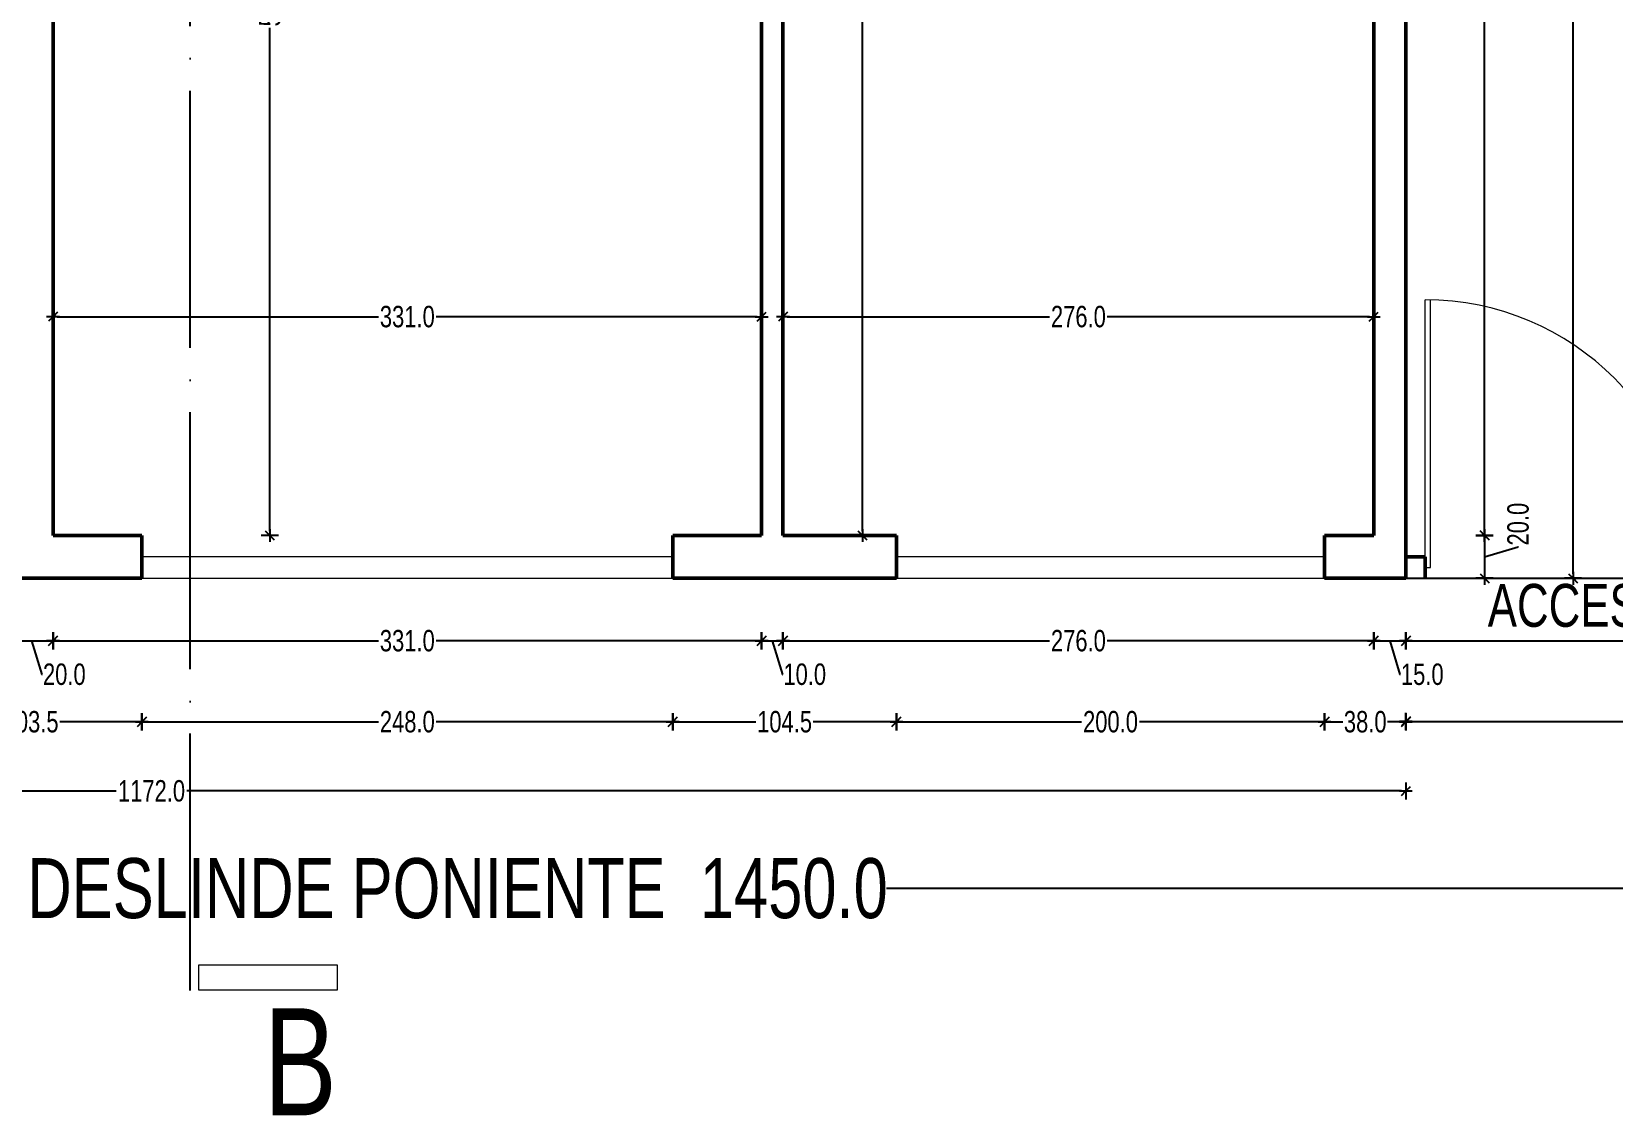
# Model space of a CAD drawing. Header units: centimetres. Extents: x 56177 to 99483, y 493 to 15482.
# Drawn here: x 66743 to 67482, y 6719 to 7225 of the extents above; entities that cross this region are included whole.
import ezdxf

# ---------------------------------------------------------------- set-up
doc = ezdxf.new("R2010")
doc.units = ezdxf.units.CM
doc.header["$MEASUREMENT"] = 0
doc.linetypes.add('ACAD_ISO04W100', pattern=[30, 24, -3, 0, -3])
doc.linetypes.add('HIDDEN', pattern=[0.375, 0.25, -0.125])
for name, color, linetype, lineweight in [('0.1 COTAS', 52, 'Continuous', 13), ('0.15 PROYECCIONES', 6, 'HIDDEN', 15), ('0.15 TEXTOS', 212, 'Continuous', 20), ('0.2 VENTANAS', 2, 'Continuous', 20), ('0.5 MUROS', 1, 'Continuous', 50), ('000.2 GENERAL', 2, 'Continuous', 20)]:
    doc.layers.add(name, color=color, linetype=linetype, lineweight=lineweight)
doc.layers.add('0.10 EJES', color=120, linetype='ACAD_ISO04W100')
doc.layers.add('0.12 MOBILIARIO BLOQUES', color=251, linetype='Continuous', lineweight=13, true_color=0x616161)
doc.layers.add('COLOR_ NARANJO', color=2, linetype='Continuous', true_color=0xffff14)
doc.layers.add('COLOR_ ROJO', color=1, linetype='Continuous', true_color=0xff0000)
doc.styles.add('NICOLAS 2', font='swisscl.ttf')
doc.dimstyles.new('NICO CMS PEQUEÑAS', dxfattribs={"dimtxt": 10, "dimasz": 2, "dimexe": 0.18, "dimexo": 0.0625, "dimgap": 0.09, "dimtad": 0, "dimdec": 1, "dimzin": 0, "dimdsep": 46, "dimtxsty": 'NICOLAS 2', "dimblk": 'CRUZ2', "dimcen": 0.09, "dimse1": 1, "dimse2": 1, "dimclrd": 256, "dimclrt": 2, "dimadec": 0, "dimazin": 0, "dimtfac": 1, "dimtdec": 1, "dimtofl": 0, "dimtmove": 1, "dimatfit": 2, "dimldrblk": 'CRUZ2', "dimfxl": 1, "dimtolj": 1, "dimtzin": 0, "dimarcsym": 0})

# ---------------------------------------------------------------- blocks, each defined once
blk = doc.blocks.new('CRUZ2')
at = {"layer": 'COLOR_ NARANJO', "color": 8}
for p, q in [((0, 2), (0, -2)), ((-1.5, 0), (1.5, 0))]:
    blk.add_line(p, q, dxfattribs=at)
at = {"layer": 'COLOR_ NARANJO', "color": 4}
blk.add_lwpolyline([(-1.06, -1.06), (0, 0), (1.06, 1.06)], dxfattribs=at)
blk = doc.blocks.new('*D96')
at = {"layer": '0.1 COTAS', "lineweight": -2, "transparency": 16777216}
for p, q in [((66754.97, 7091.66), (66904.93, 7091.66)), ((67081.97, 7091.66), (66932, 7091.66))]:
    blk.add_line(p, q, dxfattribs=at)
at = {"layer": 'Defpoints', "color": 0, "transparency": 16777216}
for p in [(66752.97, 7091.66), (67083.97, 7091.66), (67083.97, 7091.66)]:
    blk.add_point(p, dxfattribs=at)
at = {"layer": '0.1 COTAS', "lineweight": -2, "transparency": 16777216, "xscale": 2, "yscale": 2, "zscale": 2, "rotation": 180}
blk.add_blockref('CRUZ2', (66752.97, 7091.66), dxfattribs=at)
at = {"layer": '0.1 COTAS', "lineweight": -2, "transparency": 16777216, "xscale": 2, "yscale": 2, "zscale": 2}
blk.add_blockref('CRUZ2', (67083.97, 7091.66), dxfattribs=at)
at = {"layer": '0.1 COTAS', "color": 2, "transparency": 16777216, "insert": (66918.47, 7091.66), "char_height": 10, "attachment_point": 5, "style": 'NICOLAS 2'}
blk.add_mtext('\\A1;331.0', dxfattribs=at)
blk = doc.blocks.new('*D97')
at = {"layer": '0.1 COTAS', "lineweight": -2, "transparency": 16777216}
for p, q in [((67095.97, 7091.66), (67218.44, 7091.66)), ((67367.97, 7091.66), (67245.49, 7091.66))]:
    blk.add_line(p, q, dxfattribs=at)
at = {"layer": 'Defpoints', "color": 0, "transparency": 16777216}
for p in [(67093.97, 7091.66), (67369.97, 7091.66), (67369.97, 7091.66)]:
    blk.add_point(p, dxfattribs=at)
at = {"layer": '0.1 COTAS', "lineweight": -2, "transparency": 16777216, "xscale": 2, "yscale": 2, "zscale": 2, "rotation": 180}
blk.add_blockref('CRUZ2', (67093.97, 7091.66), dxfattribs=at)
at = {"layer": '0.1 COTAS', "lineweight": -2, "transparency": 16777216, "xscale": 2, "yscale": 2, "zscale": 2}
blk.add_blockref('CRUZ2', (67369.97, 7091.66), dxfattribs=at)
at = {"layer": '0.1 COTAS', "color": 2, "transparency": 16777216, "insert": (67231.97, 7091.66), "char_height": 10, "attachment_point": 5, "style": 'NICOLAS 2'}
blk.add_mtext('\\A1;276.0', dxfattribs=at)
blk = doc.blocks.new('*D99')
at = {"layer": '0.1 COTAS', "lineweight": -2, "transparency": 16777216}
for p, q in [((66854.22, 7488.53), (66854.22, 7253.56)), ((66854.22, 6991.53), (66854.22, 7226.5))]:
    blk.add_line(p, q, dxfattribs=at)
at = {"layer": 'Defpoints', "color": 0, "transparency": 16777216}
for p in [(66822.97, 7490.53), (66854.22, 7490.53), (66794.47, 6989.53)]:
    blk.add_point(p, dxfattribs=at)
at = {"layer": '0.1 COTAS', "lineweight": -2, "transparency": 16777216, "xscale": 2, "yscale": 2, "zscale": 2}
for p, rotation in [((66854.22, 7490.53), 90), ((66854.22, 6989.53), 270)]:
    blk.add_blockref('CRUZ2', p, dxfattribs=dict(at, rotation=rotation))
at = {"layer": '0.1 COTAS', "color": 2, "transparency": 16777216, "insert": (66854.22, 7240.03), "char_height": 10, "attachment_point": 5, "rotation": 90, "style": 'NICOLAS 2'}
blk.add_mtext('\\A1;501.0', dxfattribs=at)
blk = doc.blocks.new('*D100')
at = {"layer": '0.1 COTAS', "lineweight": -2, "transparency": 16777216}
for p, q in [((67131.04, 7507.53), (67131.04, 7263.06)), ((67131.04, 6991.53), (67131.04, 7236))]:
    blk.add_line(p, q, dxfattribs=at)
at = {"layer": 'Defpoints', "color": 0, "transparency": 16777216}
for p in [(67131.04, 7509.53), (67173.97, 7509.53), (67146.97, 6989.53)]:
    blk.add_point(p, dxfattribs=at)
at = {"layer": '0.1 COTAS', "lineweight": -2, "transparency": 16777216, "xscale": 2, "yscale": 2, "zscale": 2}
for p, rotation in [((67131.04, 7509.53), 90), ((67131.04, 6989.53), 270)]:
    blk.add_blockref('CRUZ2', p, dxfattribs=dict(at, rotation=rotation))
at = {"layer": '0.1 COTAS', "color": 2, "transparency": 16777216, "insert": (67131.04, 7249.53), "char_height": 10, "attachment_point": 5, "rotation": 90, "style": 'NICOLAS 2'}
blk.add_mtext('\\A1;520.0', dxfattribs=at)
blk = doc.blocks.new('*D108')
at = {"layer": '0.1 COTAS', "lineweight": -2, "transparency": 16777216}
for p, q in [((66734.97, 6940.33), (66750.97, 6940.33)), ((66742.97, 6940.33), (66747.67, 6924.65)), ((66747.67, 6924.65), (66747.85, 6924.65))]:
    blk.add_line(p, q, dxfattribs=at)
at = {"layer": 'Defpoints', "color": 0, "transparency": 16777216}
for p in [(66732.97, 6989.53), (66752.97, 6989.53), (66752.97, 6940.33)]:
    blk.add_point(p, dxfattribs=at)
at = {"layer": '0.1 COTAS', "lineweight": -2, "transparency": 16777216, "xscale": 2, "yscale": 2, "zscale": 2, "rotation": 180}
blk.add_blockref('CRUZ2', (66732.97, 6940.33), dxfattribs=at)
at = {"layer": '0.1 COTAS', "lineweight": -2, "transparency": 16777216, "xscale": 2, "yscale": 2, "zscale": 2}
blk.add_blockref('CRUZ2', (66752.97, 6940.33), dxfattribs=at)
at = {"layer": '0.1 COTAS', "color": 2, "transparency": 16777216, "insert": (66758.24, 6924.65), "char_height": 10, "attachment_point": 5, "style": 'NICOLAS 2'}
blk.add_mtext('\\A1;20.0', dxfattribs=at)
blk = doc.blocks.new('*D109')
at = {"layer": '0.1 COTAS', "lineweight": -2, "transparency": 16777216}
for p, q in [((66754.97, 6940.33), (66904.93, 6940.33)), ((67081.97, 6940.33), (66932, 6940.33))]:
    blk.add_line(p, q, dxfattribs=at)
at = {"layer": 'Defpoints', "color": 0, "transparency": 16777216}
for p in [(66752.97, 6989.53), (67083.97, 6989.53), (67083.97, 6940.33)]:
    blk.add_point(p, dxfattribs=at)
at = {"layer": '0.1 COTAS', "lineweight": -2, "transparency": 16777216, "xscale": 2, "yscale": 2, "zscale": 2, "rotation": 180}
blk.add_blockref('CRUZ2', (66752.97, 6940.33), dxfattribs=at)
at = {"layer": '0.1 COTAS', "lineweight": -2, "transparency": 16777216, "xscale": 2, "yscale": 2, "zscale": 2}
blk.add_blockref('CRUZ2', (67083.97, 6940.33), dxfattribs=at)
at = {"layer": '0.1 COTAS', "color": 2, "transparency": 16777216, "insert": (66918.47, 6940.33), "char_height": 10, "attachment_point": 5, "style": 'NICOLAS 2'}
blk.add_mtext('\\A1;331.0', dxfattribs=at)
blk = doc.blocks.new('*D110')
at = {"layer": '0.1 COTAS', "lineweight": -2, "transparency": 16777216}
for p, q in [((67085.97, 6940.33), (67091.97, 6940.33)), ((67088.97, 6940.33), (67093.67, 6924.65)), ((67093.67, 6924.65), (67093.85, 6924.65))]:
    blk.add_line(p, q, dxfattribs=at)
at = {"layer": 'Defpoints', "color": 0, "transparency": 16777216}
for p in [(67083.97, 6989.53), (67093.97, 6989.53), (67093.97, 6940.33)]:
    blk.add_point(p, dxfattribs=at)
at = {"layer": '0.1 COTAS', "lineweight": -2, "transparency": 16777216, "xscale": 2, "yscale": 2, "zscale": 2, "rotation": 180}
blk.add_blockref('CRUZ2', (67083.97, 6940.33), dxfattribs=at)
at = {"layer": '0.1 COTAS', "lineweight": -2, "transparency": 16777216, "xscale": 2, "yscale": 2, "zscale": 2}
blk.add_blockref('CRUZ2', (67093.97, 6940.33), dxfattribs=at)
at = {"layer": '0.1 COTAS', "color": 2, "transparency": 16777216, "insert": (67104.13, 6924.65), "char_height": 10, "attachment_point": 5, "style": 'NICOLAS 2'}
blk.add_mtext('\\A1;10.0', dxfattribs=at)
blk = doc.blocks.new('*D111')
at = {"layer": '0.1 COTAS', "lineweight": -2, "transparency": 16777216}
for p, q in [((67095.97, 6940.33), (67218.44, 6940.33)), ((67367.97, 6940.33), (67245.49, 6940.33))]:
    blk.add_line(p, q, dxfattribs=at)
at = {"layer": 'Defpoints', "color": 0, "transparency": 16777216}
for p in [(67093.97, 6989.53), (67369.97, 6989.53), (67369.97, 6940.33)]:
    blk.add_point(p, dxfattribs=at)
at = {"layer": '0.1 COTAS', "lineweight": -2, "transparency": 16777216, "xscale": 2, "yscale": 2, "zscale": 2, "rotation": 180}
blk.add_blockref('CRUZ2', (67093.97, 6940.33), dxfattribs=at)
at = {"layer": '0.1 COTAS', "lineweight": -2, "transparency": 16777216, "xscale": 2, "yscale": 2, "zscale": 2}
blk.add_blockref('CRUZ2', (67369.97, 6940.33), dxfattribs=at)
at = {"layer": '0.1 COTAS', "color": 2, "transparency": 16777216, "insert": (67231.97, 6940.33), "char_height": 10, "attachment_point": 5, "style": 'NICOLAS 2'}
blk.add_mtext('\\A1;276.0', dxfattribs=at)
blk = doc.blocks.new('*D112')
at = {"layer": '0.1 COTAS', "lineweight": -2, "transparency": 16777216}
for p, q in [((67371.97, 6940.33), (67382.97, 6940.33)), ((67377.47, 6940.33), (67382.17, 6924.65)), ((67382.17, 6924.65), (67382.35, 6924.65))]:
    blk.add_line(p, q, dxfattribs=at)
at = {"layer": 'Defpoints', "color": 0, "transparency": 16777216}
for p in [(67369.97, 6989.53), (67384.97, 6969.53), (67384.97, 6940.33)]:
    blk.add_point(p, dxfattribs=at)
at = {"layer": '0.1 COTAS', "lineweight": -2, "transparency": 16777216, "xscale": 2, "yscale": 2, "zscale": 2, "rotation": 180}
blk.add_blockref('CRUZ2', (67369.97, 6940.33), dxfattribs=at)
at = {"layer": '0.1 COTAS', "lineweight": -2, "transparency": 16777216, "xscale": 2, "yscale": 2, "zscale": 2}
blk.add_blockref('CRUZ2', (67384.97, 6940.33), dxfattribs=at)
at = {"layer": '0.1 COTAS', "color": 2, "transparency": 16777216, "insert": (67392.63, 6924.65), "char_height": 10, "attachment_point": 5, "style": 'NICOLAS 2'}
blk.add_mtext('\\A1;15.0', dxfattribs=at)
blk = doc.blocks.new('*D113')
at = {"layer": '0.1 COTAS', "lineweight": -2, "transparency": 16777216}
for p, q in [((67386.97, 6940.33), (67502.94, 6940.33)), ((67645.97, 6940.33), (67529.99, 6940.33))]:
    blk.add_line(p, q, dxfattribs=at)
at = {"layer": 'Defpoints', "color": 0, "transparency": 16777216}
for p in [(67384.97, 6969.53), (67647.97, 6969.53), (67647.97, 6940.33)]:
    blk.add_point(p, dxfattribs=at)
at = {"layer": '0.1 COTAS', "lineweight": -2, "transparency": 16777216, "xscale": 2, "yscale": 2, "zscale": 2, "rotation": 180}
blk.add_blockref('CRUZ2', (67384.97, 6940.33), dxfattribs=at)
at = {"layer": '0.1 COTAS', "lineweight": -2, "transparency": 16777216, "xscale": 2, "yscale": 2, "zscale": 2}
blk.add_blockref('CRUZ2', (67647.97, 6940.33), dxfattribs=at)
at = {"layer": '0.1 COTAS', "color": 2, "transparency": 16777216, "insert": (67516.47, 6940.33), "char_height": 10, "attachment_point": 5, "style": 'NICOLAS 2'}
blk.add_mtext('\\A1;263.0', dxfattribs=at)
blk = doc.blocks.new('*D119')
at = {"layer": '0.1 COTAS', "lineweight": -2, "transparency": 16777216}
for p, q in [((66692.97, 6902.49), (66729.32, 6902.49)), ((66792.47, 6902.49), (66756.11, 6902.49))]:
    blk.add_line(p, q, dxfattribs=at)
at = {"layer": 'Defpoints', "color": 0, "transparency": 16777216}
for p in [(66690.97, 6969.53), (66794.47, 6969.53), (66794.47, 6902.49)]:
    blk.add_point(p, dxfattribs=at)
at = {"layer": '0.1 COTAS', "lineweight": -2, "transparency": 16777216, "xscale": 2, "yscale": 2, "zscale": 2, "rotation": 180}
blk.add_blockref('CRUZ2', (66690.97, 6902.49), dxfattribs=at)
at = {"layer": '0.1 COTAS', "lineweight": -2, "transparency": 16777216, "xscale": 2, "yscale": 2, "zscale": 2}
blk.add_blockref('CRUZ2', (66794.47, 6902.49), dxfattribs=at)
at = {"layer": '0.1 COTAS', "color": 2, "transparency": 16777216, "insert": (66742.72, 6902.49), "char_height": 10, "attachment_point": 5, "style": 'NICOLAS 2'}
blk.add_mtext('\\A1;103.5', dxfattribs=at)
blk = doc.blocks.new('*D120')
at = {"layer": '0.1 COTAS', "lineweight": -2, "transparency": 16777216}
for p, q in [((66796.47, 6902.49), (66904.94, 6902.49)), ((67040.47, 6902.49), (66931.99, 6902.49))]:
    blk.add_line(p, q, dxfattribs=at)
at = {"layer": 'Defpoints', "color": 0, "transparency": 16777216}
for p in [(66794.47, 6969.53), (67042.47, 6969.53), (67042.47, 6902.49)]:
    blk.add_point(p, dxfattribs=at)
at = {"layer": '0.1 COTAS', "lineweight": -2, "transparency": 16777216, "xscale": 2, "yscale": 2, "zscale": 2, "rotation": 180}
blk.add_blockref('CRUZ2', (66794.47, 6902.49), dxfattribs=at)
at = {"layer": '0.1 COTAS', "lineweight": -2, "transparency": 16777216, "xscale": 2, "yscale": 2, "zscale": 2}
blk.add_blockref('CRUZ2', (67042.47, 6902.49), dxfattribs=at)
at = {"layer": '0.1 COTAS', "color": 2, "transparency": 16777216, "insert": (66918.47, 6902.49), "char_height": 10, "attachment_point": 5, "style": 'NICOLAS 2'}
blk.add_mtext('\\A1;248.0', dxfattribs=at)
blk = doc.blocks.new('*D121')
at = {"layer": '0.1 COTAS', "lineweight": -2, "transparency": 16777216}
for p, q in [((67044.47, 6902.49), (67081.32, 6902.49)), ((67144.97, 6902.49), (67108.11, 6902.49))]:
    blk.add_line(p, q, dxfattribs=at)
at = {"layer": 'Defpoints', "color": 0, "transparency": 16777216}
for p in [(67042.47, 6969.53), (67146.97, 6969.53), (67146.97, 6902.49)]:
    blk.add_point(p, dxfattribs=at)
at = {"layer": '0.1 COTAS', "lineweight": -2, "transparency": 16777216, "xscale": 2, "yscale": 2, "zscale": 2, "rotation": 180}
blk.add_blockref('CRUZ2', (67042.47, 6902.49), dxfattribs=at)
at = {"layer": '0.1 COTAS', "lineweight": -2, "transparency": 16777216, "xscale": 2, "yscale": 2, "zscale": 2}
blk.add_blockref('CRUZ2', (67146.97, 6902.49), dxfattribs=at)
at = {"layer": '0.1 COTAS', "color": 2, "transparency": 16777216, "insert": (67094.72, 6902.49), "char_height": 10, "attachment_point": 5, "style": 'NICOLAS 2'}
blk.add_mtext('\\A1;104.5', dxfattribs=at)
blk = doc.blocks.new('*D122')
at = {"layer": '0.1 COTAS', "lineweight": -2, "transparency": 16777216}
for p, q in [((67148.97, 6902.49), (67233.44, 6902.49)), ((67344.97, 6902.49), (67260.49, 6902.49))]:
    blk.add_line(p, q, dxfattribs=at)
at = {"layer": 'Defpoints', "color": 0, "transparency": 16777216}
for p in [(67146.97, 6969.53), (67346.97, 6969.53), (67346.97, 6902.49)]:
    blk.add_point(p, dxfattribs=at)
at = {"layer": '0.1 COTAS', "lineweight": -2, "transparency": 16777216, "xscale": 2, "yscale": 2, "zscale": 2, "rotation": 180}
blk.add_blockref('CRUZ2', (67146.97, 6902.49), dxfattribs=at)
at = {"layer": '0.1 COTAS', "lineweight": -2, "transparency": 16777216, "xscale": 2, "yscale": 2, "zscale": 2}
blk.add_blockref('CRUZ2', (67346.97, 6902.49), dxfattribs=at)
at = {"layer": '0.1 COTAS', "color": 2, "transparency": 16777216, "insert": (67246.97, 6902.49), "char_height": 10, "attachment_point": 5, "style": 'NICOLAS 2'}
blk.add_mtext('\\A1;200.0', dxfattribs=at)
blk = doc.blocks.new('*D123')
at = {"layer": '0.1 COTAS', "lineweight": -2, "transparency": 16777216}
for p, q in [((67348.97, 6902.49), (67355.56, 6902.49)), ((67382.97, 6902.49), (67376.37, 6902.49))]:
    blk.add_line(p, q, dxfattribs=at)
at = {"layer": 'Defpoints', "color": 0, "transparency": 16777216}
for p in [(67346.97, 6969.53), (67384.97, 6969.53), (67384.97, 6902.49)]:
    blk.add_point(p, dxfattribs=at)
at = {"layer": '0.1 COTAS', "lineweight": -2, "transparency": 16777216, "xscale": 2, "yscale": 2, "zscale": 2, "rotation": 180}
blk.add_blockref('CRUZ2', (67346.97, 6902.49), dxfattribs=at)
at = {"layer": '0.1 COTAS', "lineweight": -2, "transparency": 16777216, "xscale": 2, "yscale": 2, "zscale": 2}
blk.add_blockref('CRUZ2', (67384.97, 6902.49), dxfattribs=at)
at = {"layer": '0.1 COTAS', "color": 2, "transparency": 16777216, "insert": (67365.97, 6902.49), "char_height": 10, "attachment_point": 5, "style": 'NICOLAS 2'}
blk.add_mtext('\\A1;38.0', dxfattribs=at)
blk = doc.blocks.new('*D124')
at = {"layer": '0.1 COTAS', "lineweight": -2, "transparency": 16777216}
for p, q in [((66214.97, 6870.2), (66782.42, 6870.2)), ((67382.97, 6870.2), (66815.51, 6870.2))]:
    blk.add_line(p, q, dxfattribs=at)
at = {"layer": 'Defpoints', "color": 0, "transparency": 16777216}
for p in [(66212.97, 6969.53), (67384.97, 6969.53), (66212.97, 6870.2)]:
    blk.add_point(p, dxfattribs=at)
at = {"layer": '0.1 COTAS', "lineweight": -2, "transparency": 16777216, "xscale": 2, "yscale": 2, "zscale": 2, "rotation": 180}
blk.add_blockref('CRUZ2', (66212.97, 6870.2), dxfattribs=at)
at = {"layer": '0.1 COTAS', "lineweight": -2, "transparency": 16777216, "xscale": 2, "yscale": 2, "zscale": 2}
blk.add_blockref('CRUZ2', (67384.97, 6870.2), dxfattribs=at)
at = {"layer": '0.1 COTAS', "color": 2, "transparency": 16777216, "insert": (66798.97, 6870.2), "char_height": 10, "attachment_point": 5, "style": 'NICOLAS 2'}
blk.add_mtext('\\A1;1172.0', dxfattribs=at)
blk = doc.blocks.new('*D125')
at = {"layer": '0.1 COTAS', "lineweight": -2, "transparency": 16777216}
for p, q in [((67386.97, 6902.67), (67502.94, 6902.67)), ((67645.97, 6902.67), (67529.99, 6902.67))]:
    blk.add_line(p, q, dxfattribs=at)
at = {"layer": 'Defpoints', "color": 0, "transparency": 16777216}
for p in [(67384.97, 6969.53), (67647.97, 6969.53), (67647.97, 6902.67)]:
    blk.add_point(p, dxfattribs=at)
at = {"layer": '0.1 COTAS', "lineweight": -2, "transparency": 16777216, "xscale": 2, "yscale": 2, "zscale": 2, "rotation": 180}
blk.add_blockref('CRUZ2', (67384.97, 6902.67), dxfattribs=at)
at = {"layer": '0.1 COTAS', "lineweight": -2, "transparency": 16777216, "xscale": 2, "yscale": 2, "zscale": 2}
blk.add_blockref('CRUZ2', (67647.97, 6902.67), dxfattribs=at)
at = {"layer": '0.1 COTAS', "color": 2, "transparency": 16777216, "insert": (67516.47, 6902.67), "char_height": 10, "attachment_point": 5, "style": 'NICOLAS 2'}
blk.add_mtext('\\A1;263.0', dxfattribs=at)
blk = doc.blocks.new('*D136')
at = {"layer": '0.1 COTAS', "lineweight": -2, "transparency": 16777216}
for p, q in [((67725.8, 7488.53), (67725.8, 7253.56)), ((67725.8, 6991.53), (67725.8, 7226.5))]:
    blk.add_line(p, q, dxfattribs=at)
at = {"layer": 'Defpoints', "color": 0, "transparency": 16777216}
for p in [(67083.97, 7490.53), (67083.97, 6989.53), (67725.8, 6989.53)]:
    blk.add_point(p, dxfattribs=at)
at = {"layer": '0.1 COTAS', "lineweight": -2, "transparency": 16777216, "xscale": 2, "yscale": 2, "zscale": 2}
for p, rotation in [((67725.8, 7490.53), 90), ((67725.8, 6989.53), 270)]:
    blk.add_blockref('CRUZ2', p, dxfattribs=dict(at, rotation=rotation))
at = {"layer": '0.1 COTAS', "color": 2, "transparency": 16777216, "insert": (67725.8, 7240.03), "char_height": 10, "attachment_point": 5, "rotation": 90, "style": 'NICOLAS 2'}
blk.add_mtext('\\A1;501.0', dxfattribs=at)
blk = doc.blocks.new('*D137')
at = {"layer": '0.1 COTAS', "lineweight": -2, "transparency": 16777216}
for p, q in [((67725.8, 6987.53), (67725.8, 6971.53)), ((67725.8, 6979.53), (67741.48, 6984.23)), ((67741.48, 6984.23), (67741.48, 6984.41))]:
    blk.add_line(p, q, dxfattribs=at)
at = {"layer": 'Defpoints', "color": 0, "transparency": 16777216}
for p in [(67083.97, 6989.53), (67094.72, 6969.53), (67725.8, 6969.53)]:
    blk.add_point(p, dxfattribs=at)
at = {"layer": '0.1 COTAS', "lineweight": -2, "transparency": 16777216, "xscale": 2, "yscale": 2, "zscale": 2}
for p, rotation in [((67725.8, 6989.53), 90), ((67725.8, 6969.53), 270)]:
    blk.add_blockref('CRUZ2', p, dxfattribs=dict(at, rotation=rotation))
at = {"layer": '0.1 COTAS', "color": 2, "transparency": 16777216, "insert": (67741.48, 6994.8), "char_height": 10, "attachment_point": 5, "rotation": 90, "style": 'NICOLAS 2'}
blk.add_mtext('\\A1;20.0', dxfattribs=at)
blk = doc.blocks.new('*D140')
at = {"layer": '0.1 COTAS', "lineweight": -2, "transparency": 16777216}
for p, q in [((67777.14, 7522.53), (67777.14, 7260.56)), ((67777.14, 6971.53), (67777.14, 7233.5))]:
    blk.add_line(p, q, dxfattribs=at)
at = {"layer": 'Defpoints', "color": 0, "transparency": 16777216}
for p in [(67173.97, 7524.53), (67384.97, 6969.53), (67777.14, 6969.53)]:
    blk.add_point(p, dxfattribs=at)
at = {"layer": '0.1 COTAS', "lineweight": -2, "transparency": 16777216, "xscale": 2, "yscale": 2, "zscale": 2}
for p, rotation in [((67777.14, 7524.53), 90), ((67777.14, 6969.53), 270)]:
    blk.add_blockref('CRUZ2', p, dxfattribs=dict(at, rotation=rotation))
at = {"layer": '0.1 COTAS', "color": 2, "transparency": 16777216, "insert": (67777.14, 7247.03), "char_height": 10, "attachment_point": 5, "rotation": 90, "style": 'NICOLAS 2'}
blk.add_mtext('\\A1;555.0', dxfattribs=at)
blk = doc.blocks.new('*D141')
at = {"layer": '0.1 COTAS', "lineweight": -2, "transparency": 16777216}
for p, q in [((67831.88, 7720.53), (67831.88, 7359.52)), ((67831.88, 6971.53), (67831.88, 7332.53))]:
    blk.add_line(p, q, dxfattribs=at)
at = {"layer": 'Defpoints', "color": 0, "transparency": 16777216}
for p in [(66752.97, 7722.53), (67384.97, 6969.53), (67831.88, 6969.53)]:
    blk.add_point(p, dxfattribs=at)
at = {"layer": '0.1 COTAS', "lineweight": -2, "transparency": 16777216, "xscale": 2, "yscale": 2, "zscale": 2}
for p, rotation in [((67831.88, 7722.53), 90), ((67831.88, 6969.53), 270)]:
    blk.add_blockref('CRUZ2', p, dxfattribs=dict(at, rotation=rotation))
at = {"layer": '0.1 COTAS', "color": 2, "transparency": 16777216, "insert": (67831.88, 7346.03), "char_height": 10, "attachment_point": 5, "rotation": 90, "style": 'NICOLAS 2'}
blk.add_mtext('\\A1;753.0', dxfattribs=at)
blk = doc.blocks.new('*D143')
at = {"layer": '0.1 COTAS', "lineweight": -2, "transparency": 16777216}
for p, q in [((67421.71, 7507.53), (67421.71, 7263.06)), ((67421.71, 6991.53), (67421.71, 7236))]:
    blk.add_line(p, q, dxfattribs=at)
at = {"layer": 'Defpoints', "color": 0, "transparency": 16777216}
for p in [(67369.97, 7509.53), (67369.97, 6989.53), (67421.71, 6989.53)]:
    blk.add_point(p, dxfattribs=at)
at = {"layer": '0.1 COTAS', "lineweight": -2, "transparency": 16777216, "xscale": 2, "yscale": 2, "zscale": 2}
for p, rotation in [((67421.71, 7509.53), 90), ((67421.71, 6989.53), 270)]:
    blk.add_blockref('CRUZ2', p, dxfattribs=dict(at, rotation=rotation))
at = {"layer": '0.1 COTAS', "color": 2, "transparency": 16777216, "insert": (67421.71, 7249.53), "char_height": 10, "attachment_point": 5, "rotation": 90, "style": 'NICOLAS 2'}
blk.add_mtext('\\A1;520.0', dxfattribs=at)
blk = doc.blocks.new('*D144')
at = {"layer": '0.1 COTAS', "lineweight": -2, "transparency": 16777216}
for p, q in [((67421.71, 6987.53), (67421.71, 6971.53)), ((67421.71, 6979.53), (67437.39, 6984.23)), ((67437.39, 6984.23), (67437.39, 6984.41))]:
    blk.add_line(p, q, dxfattribs=at)
at = {"layer": 'Defpoints', "color": 0, "transparency": 16777216}
for p in [(67369.97, 6989.53), (67384.97, 6969.53), (67421.71, 6969.53)]:
    blk.add_point(p, dxfattribs=at)
at = {"layer": '0.1 COTAS', "lineweight": -2, "transparency": 16777216, "xscale": 2, "yscale": 2, "zscale": 2}
for p, rotation in [((67421.71, 6989.53), 90), ((67421.71, 6969.53), 270)]:
    blk.add_blockref('CRUZ2', p, dxfattribs=dict(at, rotation=rotation))
at = {"layer": '0.1 COTAS', "color": 2, "transparency": 16777216, "insert": (67437.39, 6994.8), "char_height": 10, "attachment_point": 5, "rotation": 90, "style": 'NICOLAS 2'}
blk.add_mtext('\\A1;20.0', dxfattribs=at)
blk = doc.blocks.new('*D145')
at = {"layer": '0.1 COTAS', "lineweight": -2, "transparency": 16777216}
for p, q in [((67463.06, 7522.53), (67463.06, 7260.56)), ((67463.06, 6971.53), (67463.06, 7233.5))]:
    blk.add_line(p, q, dxfattribs=at)
at = {"layer": 'Defpoints', "color": 0, "transparency": 16777216}
for p in [(67384.97, 7524.53), (67384.97, 6969.53), (67463.06, 6969.53)]:
    blk.add_point(p, dxfattribs=at)
at = {"layer": '0.1 COTAS', "lineweight": -2, "transparency": 16777216, "xscale": 2, "yscale": 2, "zscale": 2}
for p, rotation in [((67463.06, 7524.53), 90), ((67463.06, 6969.53), 270)]:
    blk.add_blockref('CRUZ2', p, dxfattribs=dict(at, rotation=rotation))
at = {"layer": '0.1 COTAS', "color": 2, "transparency": 16777216, "insert": (67463.06, 7247.03), "char_height": 10, "attachment_point": 5, "rotation": 90, "style": 'NICOLAS 2'}
blk.add_mtext('\\A1;555.0', dxfattribs=at)
blk = doc.blocks.new('*D633')
at = {"layer": '0.1 COTAS', "lineweight": -2, "transparency": 16777216}
for p, q in [((66216.97, 6824.63), (66733.55, 6824.63)), ((67658.97, 6824.63), (67142.38, 6824.63))]:
    blk.add_line(p, q, dxfattribs=at)
at = {"layer": 'Defpoints', "color": 0, "transparency": 16777216}
for p in [(66212.97, 6969.53), (67662.97, 6969.53), (67662.97, 6824.63)]:
    blk.add_point(p, dxfattribs=at)
at = {"layer": '0.1 COTAS', "lineweight": -2, "transparency": 16777216, "xscale": 4, "yscale": 4, "zscale": 4, "rotation": 180}
blk.add_blockref('CRUZ2', (66212.97, 6824.63), dxfattribs=at)
at = {"layer": '0.1 COTAS', "lineweight": -2, "transparency": 16777216, "xscale": 4, "yscale": 4, "zscale": 4}
blk.add_blockref('CRUZ2', (67662.97, 6824.63), dxfattribs=at)
at = {"layer": '0.1 COTAS', "color": 2, "transparency": 16777216, "insert": (66937.97, 6824.63), "char_height": 28, "attachment_point": 5, "style": 'NICOLAS 2'}
blk.add_mtext('\\A1; DESLINDE PONIENTE  1450.0', dxfattribs=at)

msp = doc.modelspace()

# ---------------------------------------------------------------- linework, layer by layer
at = {"layer": '0.10 EJES', "ltscale": 5}
msp.add_line((66816.99, 6776.99), (66816.99, 8990.93), dxfattribs=at)
at = {"layer": '0.12 MOBILIARIO BLOQUES'}
for p, q in [((67393.97, 6974.53), (67393.97, 7099.53)), ((67396.47, 6974.53), (67396.47, 7099.53)), ((67393.97, 6974.53), (67396.47, 6974.53))]:
    msp.add_line(p, q, dxfattribs=at)
msp.add_arc((67393.97, 6974.53), 125, 0, 90, dxfattribs=at)
at = {"layer": '0.15 PROYECCIONES', "ltscale": 10}
msp.add_lwpolyline([(66212.97, 6969.53), (67662.97, 6969.53), (67662.97, 7784.53), (67413.97, 7784.53), (67413.97, 8897.53), (66619.97, 8897.53), (66619.97, 7726.53), (66212.97, 7726.53), (66212.97, 6969.53)], dxfattribs=at)
at = {"layer": '0.2 VENTANAS'}
for p, q in [((67042.47, 6979.53), (66794.47, 6979.53)), ((67346.97, 6979.53), (67146.97, 6979.53)), ((66794.47, 6969.53), (67042.47, 6969.53)), ((67146.97, 6969.53), (67346.97, 6969.53))]:
    msp.add_line(p, q, dxfattribs=at)
msp.add_lwpolyline([(66821.05, 6777.19), (66821.05, 6789.02), (66885.63, 6789.02), (66885.63, 6777.19)], close=True, dxfattribs=at)
at = {"layer": '0.5 MUROS', "ltscale": 10}
for p, q in [((66752.97, 6989.53), (66752.97, 7610.53)), ((67093.97, 6989.53), (67093.97, 7524.53)), ((67384.97, 6969.53), (67384.97, 7524.53)), ((67369.97, 6989.53), (67369.97, 7509.53)), ((67083.97, 6989.53), (67083.97, 7490.53)), ((66794.47, 6989.53), (66752.97, 6989.53)), ((66794.47, 6989.53), (66794.47, 6969.53)), ((67083.97, 6989.53), (67042.47, 6989.53)), ((67042.47, 6989.53), (67042.47, 6969.53)), ((67146.97, 6989.53), (67093.97, 6989.53)), ((67146.97, 6989.53), (67146.97, 6969.53)), ((67369.97, 6989.53), (67346.97, 6989.53)), ((67346.97, 6989.53), (67346.97, 6969.53)), ((67042.47, 6979.53), (67042.47, 6979.53)), ((67393.97, 6979.53), (67384.97, 6979.53)), ((67393.97, 6979.53), (67393.97, 6969.53)), ((66794.47, 6969.53), (66690.97, 6969.53)), ((67146.97, 6969.53), (67042.47, 6969.53)), ((67369.97, 6969.53), (67346.97, 6969.53)), ((67384.97, 6969.53), (67369.97, 6969.53))]:
    msp.add_line(p, q, dxfattribs=at)
at = {"layer": '000.2 GENERAL', "ltscale": 10}
msp.add_line((66212.97, 6969.53), (67662.97, 6969.53), dxfattribs=at)
at = {"layer": 'COLOR_ ROJO'}
msp.add_line((67384.97, 6969.53), (67662.97, 6969.53), dxfattribs=at)

# ---------------------------------------------------------------- texts
at = {"layer": '0.15 TEXTOS', "attachment_point": 1, "style": 'NICOLAS 2'}
for s, insert, char_height, width in [('ACCESO VEHICULAR', (67423.18, 6966.87), 20, 489.6147), ('\\pxqc;{\\H0.5x;B}', (66681.08, 6768.73), 100, 374.7413)]:
    msp.add_mtext(s, dxfattribs=dict(at, insert=insert, char_height=char_height, width=width))

# ---------------------------------------------------------------- dimensions: what is measured, and where the dimension line sits
at = {"layer": '0.1 COTAS'}
for base, p1, p2, picture, middle in [((67831.88, 6969.53), (66752.97, 7722.53), (67384.97, 6969.53), '*D141', (67831.88, 7346.03)), ((67777.14, 6969.53), (67173.97, 7524.53), (67384.97, 6969.53), '*D140', (67777.14, 7247.03)), ((67463.06, 6969.53), (67384.97, 7524.53), (67384.97, 6969.53), '*D145', (67463.06, 7247.03)), ((67131.04, 7509.53), (67146.97, 6989.53), (67173.97, 7509.53), '*D100', (67131.04, 7249.53)), ((67421.71, 6989.53), (67369.97, 7509.53), (67369.97, 6989.53), '*D143', (67421.71, 7249.53)), ((66854.22, 7490.53), (66794.47, 6989.53), (66822.97, 7490.53), '*D99', (66854.22, 7240.03)), ((67725.8, 6989.53), (67083.97, 7490.53), (67083.97, 6989.53), '*D136', (67725.8, 7240.03)), ((67725.8, 6969.53), (67083.97, 6989.53), (67094.72, 6969.53), '*D137', (67741.48, 6984.5)), ((67421.71, 6969.53), (67369.97, 6989.53), (67384.97, 6969.53), '*D144', (67437.39, 6984.5))]:
    dim = msp.add_linear_dim(base=base, p1=p1, p2=p2, angle=90, dimstyle='NICO CMS PEQUEÑAS', dxfattribs=at)
    dim.commit()
    dim.dimension.update_dxf_attribs({"geometry": picture, "text_midpoint": middle})
for base, p1, p2, picture, middle in [((67083.97, 7091.66), (66752.97, 7091.66), (67083.97, 7091.66), '*D96', (66918.47, 7091.66)), ((67369.97, 7091.66), (67093.97, 7091.66), (67369.97, 7091.66), '*D97', (67231.97, 7091.66)), ((66752.97, 6940.33), (66732.97, 6989.53), (66752.97, 6989.53), '*D108', (66747.94, 6924.65)), ((67083.97, 6940.33), (66752.97, 6989.53), (67083.97, 6989.53), '*D109', (66918.47, 6940.33)), ((67093.97, 6940.33), (67083.97, 6989.53), (67093.97, 6989.53), '*D110', (67093.94, 6924.65)), ((67369.97, 6940.33), (67093.97, 6989.53), (67369.97, 6989.53), '*D111', (67231.97, 6940.33)), ((67384.97, 6940.33), (67369.97, 6989.53), (67384.97, 6969.53), '*D112', (67382.44, 6924.65)), ((66212.97, 6870.2), (67384.97, 6969.53), (66212.97, 6969.53), '*D124', (66798.97, 6870.2)), ((66794.47, 6902.49), (66690.97, 6969.53), (66794.47, 6969.53), '*D119', (66742.72, 6902.49)), ((67042.47, 6902.49), (66794.47, 6969.53), (67042.47, 6969.53), '*D120', (66918.47, 6902.49)), ((67146.97, 6902.49), (67042.47, 6969.53), (67146.97, 6969.53), '*D121', (67094.72, 6902.49)), ((67346.97, 6902.49), (67146.97, 6969.53), (67346.97, 6969.53), '*D122', (67246.97, 6902.49)), ((67384.97, 6902.49), (67346.97, 6969.53), (67384.97, 6969.53), '*D123', (67365.97, 6902.49)), ((67647.97, 6940.33), (67384.97, 6969.53), (67647.97, 6969.53), '*D113', (67516.47, 6940.33)), ((67647.97, 6902.67), (67384.97, 6969.53), (67647.97, 6969.53), '*D125', (67516.47, 6902.67))]:
    dim = msp.add_linear_dim(base=base, p1=p1, p2=p2, dimstyle='NICO CMS PEQUEÑAS', dxfattribs=at)
    dim.commit()
    dim.dimension.update_dxf_attribs({"geometry": picture, "text_midpoint": middle})
dim = msp.add_linear_dim(base=(67662.97, 6824.63), p1=(66212.97, 6969.53), p2=(67662.97, 6969.53), text=' DESLINDE PONIENTE  <>', dimstyle='NICO CMS PEQUEÑAS', override={"dimscale": 4, "dimtxt": 7, "dimasz": 1}, dxfattribs=at)
dim.commit()
dim.dimension.update_dxf_attribs({"geometry": '*D633', "text_midpoint": (66937.97, 6824.63)})

doc.saveas('drawing.dxf')
